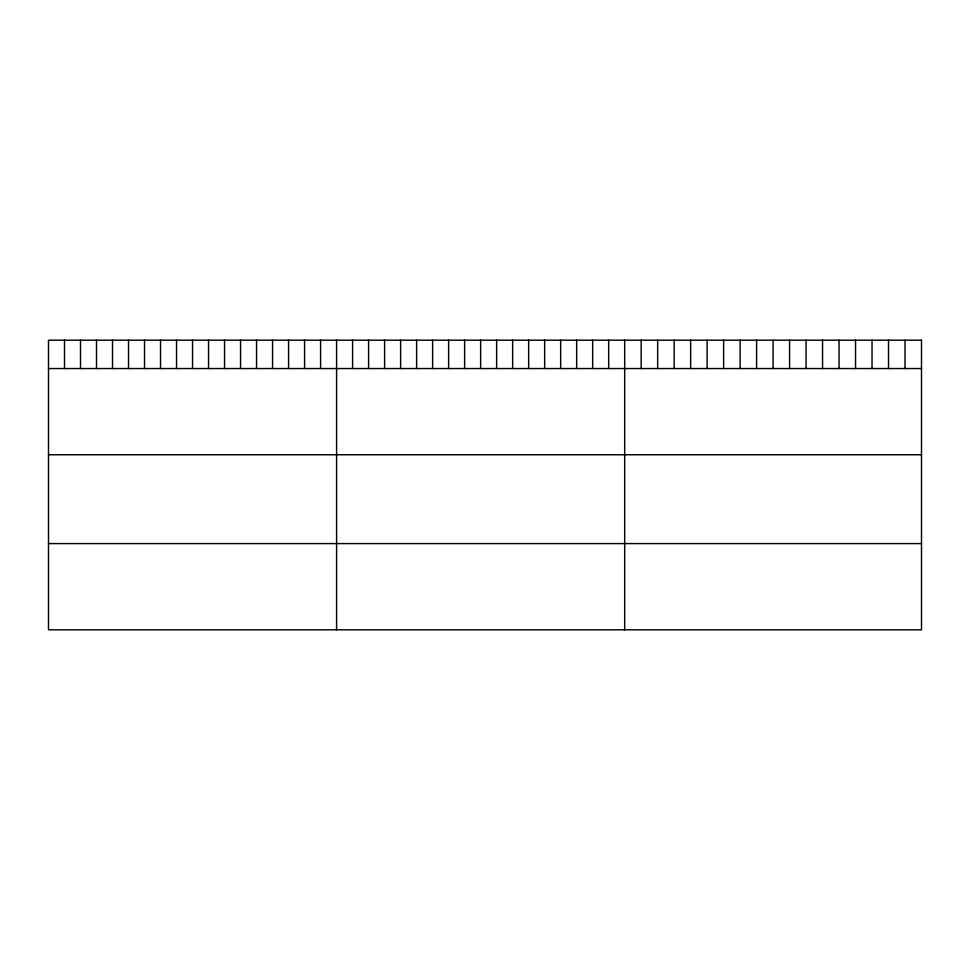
<?xml version="1.0" encoding="UTF-8"?>
<svg xmlns="http://www.w3.org/2000/svg" width="970" height="970" viewBox="0 0 970 970"><rect width="100%" height="100%" fill="white"/><g stroke="black" fill="none" stroke-linecap="round" stroke-linejoin="round"><path stroke-width="1.45" d="M48.5 368.551L921.5 368.551M48.5 454.76L921.5 454.76M48.5 543.588L921.5 543.588M905.01 340.191L905.01 368.551M888.52 340.191L888.52 368.551M872.03 340.191L872.03 368.551M855.54 340.191L855.54 368.551M839.05 340.191L839.05 368.551M822.56 340.191L822.56 368.551M806.07 340.191L806.07 368.551M789.58 340.191L789.58 368.551M773.09 340.191L773.09 368.551M756.6 340.191L756.6 368.551M740.11 340.191L740.11 368.551M723.62 340.191L723.62 368.551M707.13 340.191L707.13 368.551M690.64 340.191L690.64 368.551M674.15 340.191L674.15 368.551M657.66 340.191L657.66 368.551M641.17 340.191L641.17 368.551M624.68 340.191L624.68 629.809M608.675 340.191L608.675 368.551M592.67 340.191L592.67 368.551M576.665 340.191L576.665 368.551M560.66 340.191L560.66 368.551M544.655 340.191L544.655 368.551M528.65 340.191L528.65 368.551M512.645 340.191L512.645 368.551M496.64 340.191L496.64 368.551M480.635 340.191L480.635 368.551M464.63 340.191L464.63 368.551M448.625 340.191L448.625 368.551M432.62 340.191L432.62 368.551M416.615 340.191L416.615 368.551M400.61 340.191L400.61 368.551M384.605 340.191L384.605 368.551M368.6 340.191L368.6 368.551M352.595 340.191L352.595 368.551M336.59 340.191L336.59 629.809M320.585 340.191L320.585 368.551M304.58 340.191L304.58 368.551M288.575 340.191L288.575 368.551M272.57 340.191L272.57 368.551M256.565 340.191L256.565 368.551M240.56 340.191L240.56 368.551M224.555 340.191L224.555 368.551M208.55 340.191L208.55 368.551M192.545 340.191L192.545 368.551M176.54 340.191L176.54 368.551M160.535 340.191L160.535 368.551M144.53 340.191L144.53 368.551M128.525 340.191L128.525 368.551M112.52 340.191L112.52 368.551M96.515 340.191L96.515 368.551M80.51 340.191L80.51 368.551M64.505 340.191L64.505 368.551M921.5 340.191L48.5 340.191L48.5 629.809L921.5 629.809L921.5 340.191"/></g></svg>
